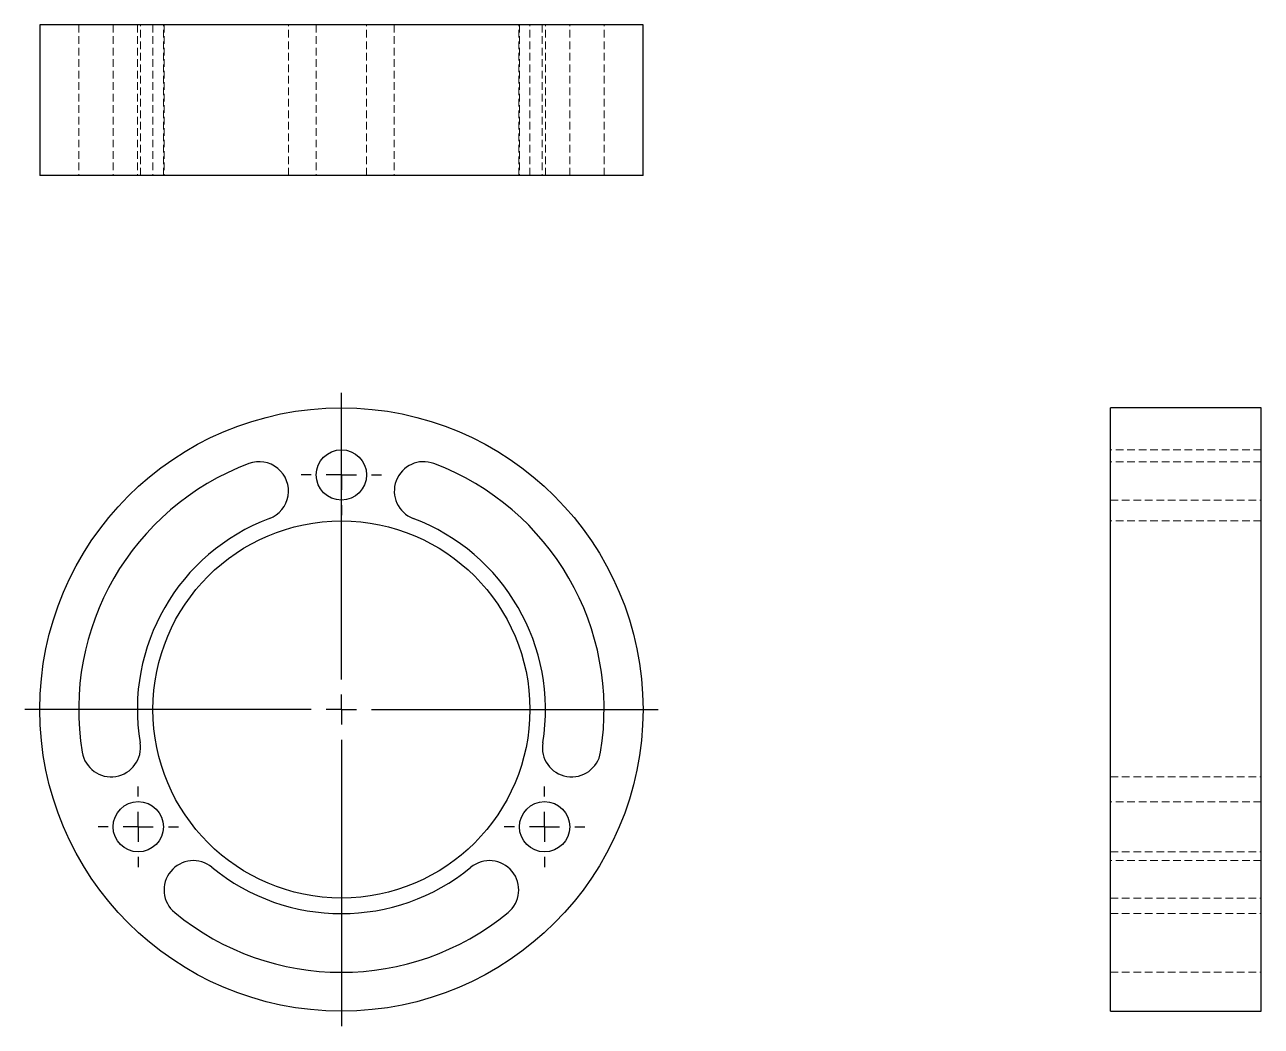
# Model space of a CAD drawing. Header units: millimetres. Extents: x 30 to 236, y 4 to 170.
import ezdxf

# ---------------------------------------------------------------- set-up
doc = ezdxf.new("R2010")
doc.units = ezdxf.units.MM
doc.linetypes.add('HIDDEN', pattern=[1.905, 1.27, -0.635])
doc.layers.add('10', color=7, linetype='Continuous')

# ---------------------------------------------------------------- blocks, each defined once
blk = doc.blocks.new('SW_CENTERMARKSYMBOL_0')
at = {"layer": '10', "color": 0}
for p, q in [((0, 5), (0, 52.5)), ((0, 0), (0, 2.5)), ((-5, 0), (-52.5, 0)), ((0, 0), (-2.5, 0)), ((0, 0), (0, -2.5)), ((0, 0), (2.5, 0)), ((5, 0), (52.5, 0)), ((0, -5), (0, -52.5))]:
    blk.add_line(p, q, dxfattribs=at)
blk = doc.blocks.new('SW_CENTERMARKSYMBOL_1')
at = {"layer": '10', "color": 0}
for p, q in [((0, 5), (0, 6.67)), ((0, 0), (0, 2.5)), ((-5, 0), (-6.67, 0)), ((0, 0), (-2.5, 0)), ((0, 0), (0, -2.5)), ((0, 0), (2.5, 0)), ((5, 0), (6.67, 0)), ((0, -5), (0, -6.67))]:
    blk.add_line(p, q, dxfattribs=at)
blk = doc.blocks.new('SW_CENTERMARKSYMBOL_2')
at = {"layer": '10', "color": 0}
for p, q in [((0, 5), (0, 6.67)), ((0, 0), (0, 2.5)), ((-5, 0), (-6.67, 0)), ((0, 0), (-2.5, 0)), ((0, 0), (0, -2.5)), ((0, 0), (2.5, 0)), ((5, 0), (6.67, 0)), ((0, -5), (0, -6.67))]:
    blk.add_line(p, q, dxfattribs=at)
blk = doc.blocks.new('SW_CENTERMARKSYMBOL_3')
at = {"layer": '10', "color": 0}
for p, q in [((0, 5), (0, 6.67)), ((0, 0), (0, 2.5)), ((-5, 0), (-6.67, 0)), ((0, 0), (-2.5, 0)), ((0, 0), (0, -2.5)), ((0, 0), (2.5, 0)), ((5, 0), (6.67, 0)), ((0, -5), (0, -6.67))]:
    blk.add_line(p, q, dxfattribs=at)

msp = doc.modelspace()

# ---------------------------------------------------------------- linework, layer by layer
at = {"color": 7, "linetype": 'Continuous', "lineweight": 25}
for p, q in [((33, 170.5), (33, 145.5)), ((133, 170.5), (33, 170.5)), ((133, 145.5), (133, 170.5)), ((133, 145.5), (33, 145.5)), ((235.5, 107), (210.5, 107)), ((210.5, 57), (210.5, 107)), ((235.5, 57), (235.5, 107)), ((210.5, 7), (210.5, 57)), ((235.5, 7), (235.5, 57)), ((210.5, 7), (235.5, 7))]:
    msp.add_line(p, q, dxfattribs=at)
at = {"color": 7, "linetype": 'HIDDEN', "lineweight": 18}
for p, q in [((39.45, 170.5), (39.45, 145.5)), ((45.15, 170.5), (45.15, 145.5)), ((49.17, 170.5), (49.17, 145.5)), ((49.69, 145.5), (49.69, 170.5)), ((51.75, 170.5), (51.75, 145.5)), ((53.49, 145.5), (53.49, 170.5)), ((53.59, 170.5), (53.59, 145.5)), ((74.23, 145.5), (74.23, 170.5)), ((78.83, 170.5), (78.83, 145.5)), ((87.17, 145.5), (87.17, 170.5)), ((91.77, 170.5), (91.77, 145.5)), ((112.41, 145.5), (112.41, 170.5)), ((112.51, 170.5), (112.51, 145.5)), ((114.25, 145.5), (114.25, 170.5)), ((116.31, 170.5), (116.31, 145.5)), ((116.83, 145.5), (116.83, 170.5)), ((120.85, 145.5), (120.85, 170.5)), ((126.55, 145.5), (126.55, 170.5)), ((235.5, 100.06), (210.5, 100.06)), ((235.5, 98.07), (210.5, 98.07)), ((210.5, 91.72), (235.5, 91.72)), ((235.5, 88.25), (210.5, 88.25)), ((210.5, 45.84), (235.5, 45.84)), ((235.5, 41.72), (210.5, 41.72)), ((210.5, 33.39), (235.5, 33.39)), ((235.5, 31.95), (210.5, 31.95)), ((210.5, 25.75), (235.5, 25.75)), ((210.5, 23.17), (235.5, 23.17)), ((210.5, 13.45), (235.5, 13.45))]:
    msp.add_line(p, q, dxfattribs=at)
at = {"color": 7, "linetype": 'Continuous', "lineweight": 25}
for centre, radius in [((83, 57), 50), ((83, 95.89), 4.17), ((83, 57), 31.25), ((49.32, 37.56), 4.17), ((116.68, 37.56), 4.17)]:
    msp.add_circle(centre, radius, dxfattribs=at)
for centre, radius, start, end in [((83, 57), 43.55, 110.6244, 189.3756), ((69.37, 93.21), 4.86, 290.6244, 110.6244), ((96.63, 93.21), 4.86, 69.3756, 249.3756), ((83, 57), 43.55, 350.6244, 69.3756), ((83, 57), 33.83, 110.6244, 189.3756), ((83, 57), 33.83, 350.6244, 69.3756), ((44.83, 50.7), 4.86, 189.3756, 9.3756), ((121.17, 50.7), 4.86, 170.6244, 350.6244), ((58.46, 27.09), 4.86, 50.6244, 230.6244), ((83, 57), 33.83, 230.6244, 309.3756), ((107.54, 27.09), 4.86, 309.3756, 129.3756), ((83, 57), 43.55, 230.6244, 309.3756)]:
    msp.add_arc(centre, radius, start, end, dxfattribs=at)

# ---------------------------------------------------------------- block references
at = {"layer": '10'}
for name, p in [('SW_CENTERMARKSYMBOL_0', (83, 57)), ('SW_CENTERMARKSYMBOL_1', (83, 95.89)), ('SW_CENTERMARKSYMBOL_3', (49.32, 37.56)), ('SW_CENTERMARKSYMBOL_2', (116.68, 37.56))]:
    msp.add_blockref(name, p, dxfattribs=at)

doc.saveas('drawing.dxf')
